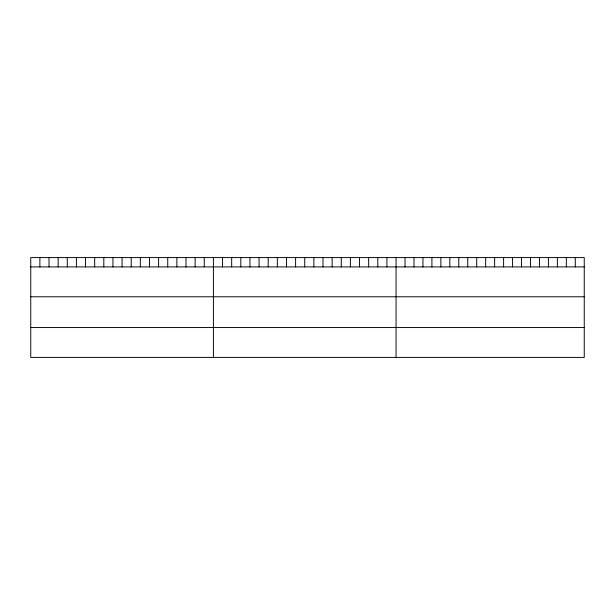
<?xml version="1.0" encoding="UTF-8"?>
<svg xmlns="http://www.w3.org/2000/svg" width="615" height="615" viewBox="0 0 615 615"><rect width="100%" height="100%" fill="white"/><g stroke="black" fill="none" stroke-linecap="round" stroke-linejoin="round"><path stroke-width="0.92" d="M584.25 266.91L584.25 357.415L30.75 357.415L30.75 257.585L584.25 257.585L584.25 266.91L30.75 266.91M30.75 296.776L584.25 296.776M30.75 327.549L584.25 327.549M575.286 257.585L575.286 266.91M566.33 257.585L566.33 266.91M557.367 257.585L557.367 266.91M548.403 257.585L548.403 266.91M539.44 257.585L539.44 266.91M530.484 257.585L530.484 266.91M521.52 257.585L521.52 266.91M512.556 257.585L512.556 266.91M503.6 257.585L503.6 266.91M494.637 257.585L494.637 266.91M485.673 257.585L485.673 266.91M476.71 257.585L476.71 266.91M467.754 257.585L467.754 266.91M458.79 257.585L458.79 266.91M449.826 257.585L449.826 266.91M440.87 257.585L440.87 266.91M431.907 257.585L431.907 266.91M422.943 257.585L422.943 266.91M413.98 257.585L413.98 266.91M405.024 257.585L405.024 266.91M396.06 257.585L396.06 357.415M386.927 257.585L386.927 266.91M377.795 257.585L377.795 266.91M368.662 257.585L368.662 266.91M359.529 257.585L359.529 266.91M350.396 257.585L350.396 266.91M341.264 257.585L341.264 266.91M332.131 257.585L332.131 266.91M322.998 257.585L322.998 266.91M313.865 257.585L313.865 266.91M304.733 257.585L304.733 266.91M295.6 257.585L295.6 266.91M286.467 257.585L286.467 266.91M277.334 257.585L277.334 266.91M268.202 257.585L268.202 266.91M259.069 257.585L259.069 266.91M249.936 257.585L249.936 266.91M240.803 257.585L240.803 266.91M231.671 257.585L231.671 266.91M222.538 257.585L222.538 266.91M213.405 257.585L213.405 357.415M204.272 257.585L204.272 266.91M195.14 257.585L195.14 266.91M186.007 257.585L186.007 266.91M176.874 257.585L176.874 266.91M167.741 257.585L167.741 266.91M158.608 257.585L158.608 266.91M149.476 257.585L149.476 266.91M140.343 257.585L140.343 266.91M131.21 257.585L131.21 266.91M122.078 257.585L122.078 266.91M112.945 257.585L112.945 266.91M103.812 257.585L103.812 266.91M94.679 257.585L94.679 266.91M85.547 257.585L85.547 266.91M76.414 257.585L76.414 266.91M67.281 257.585L67.281 266.91M58.148 257.585L58.148 266.91M49.016 257.585L49.016 266.91M39.883 257.585L39.883 266.91"/></g></svg>
